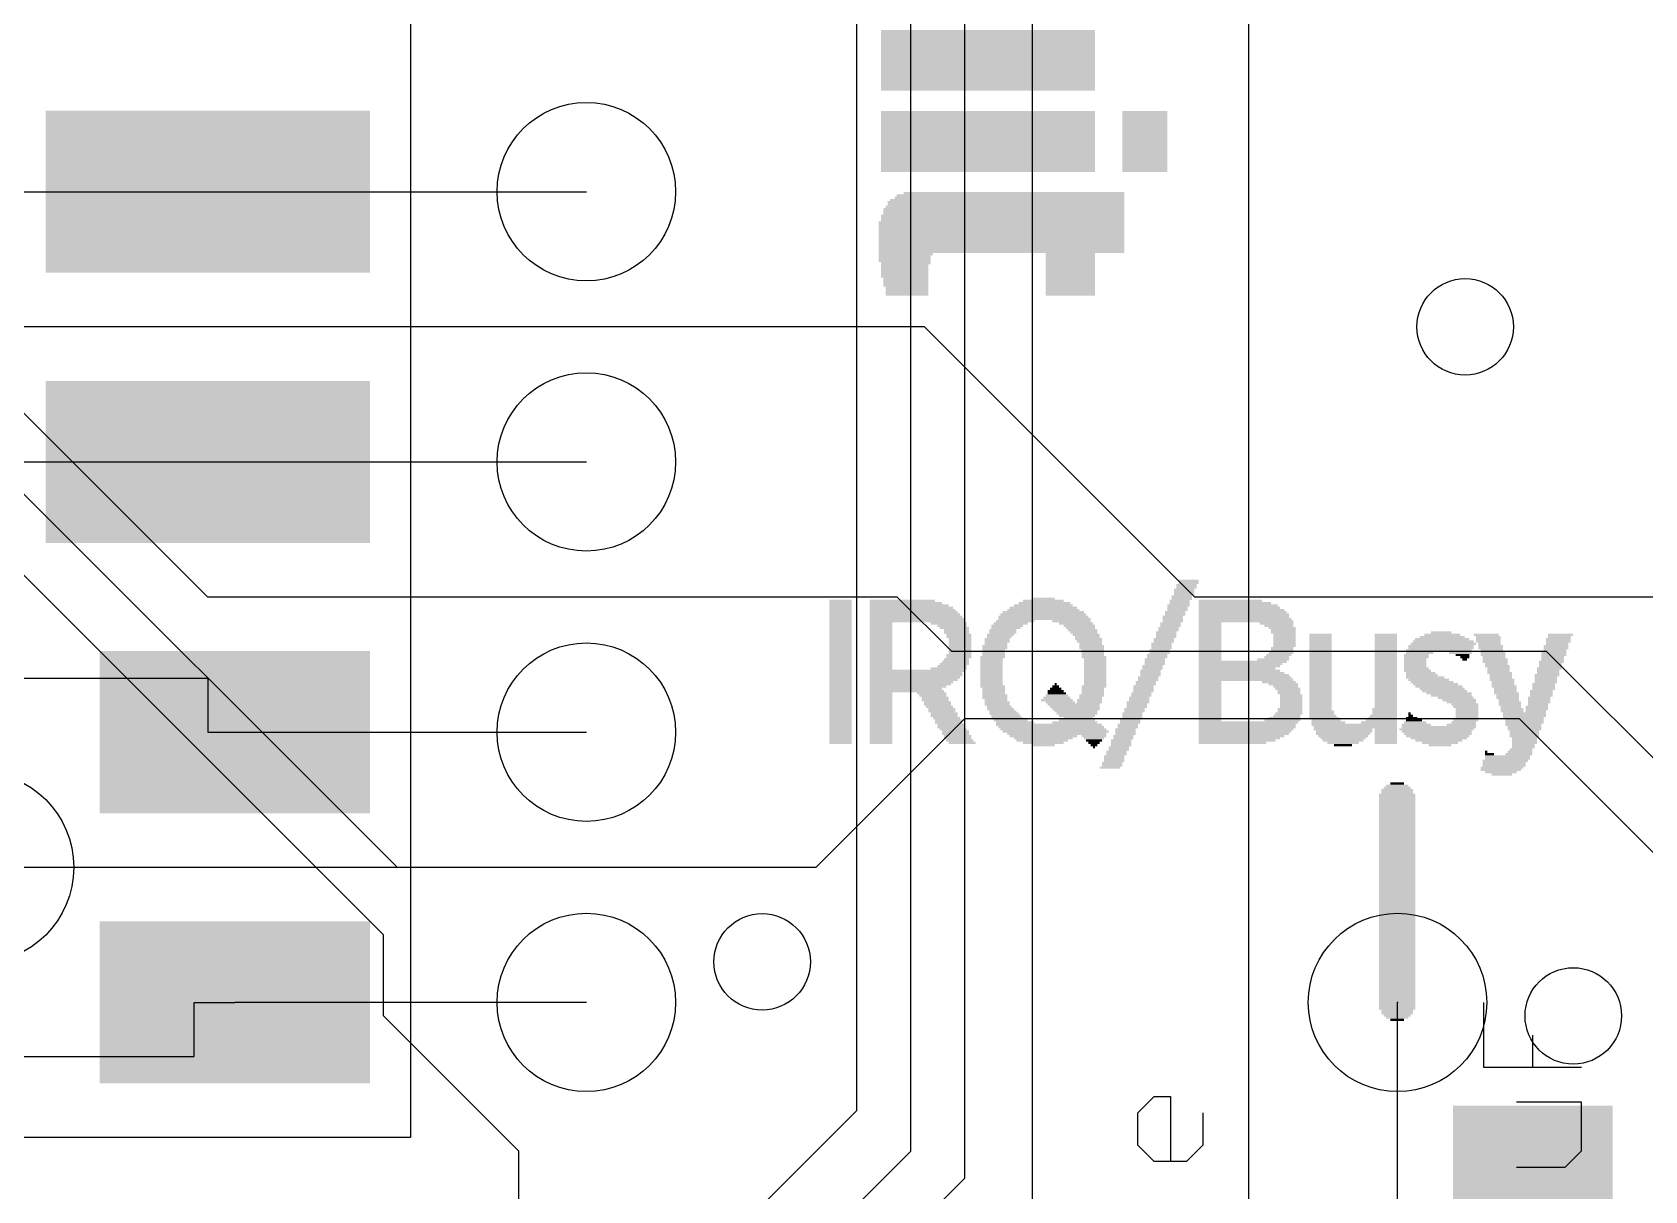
# Model space of a CAD drawing. Extents: x -40.8 to 40.8, y -42.1 to 43.9.
# Drawn here: x -10.92 to 4.23, y -10.66 to 0.23 of the extents above; entities that cross this region are included whole.
import ezdxf

# ---------------------------------------------------------------- set-up
doc = ezdxf.new("R2010")
doc.units = 0
for name, color, linetype in [('1', 22, 'CONTINUOUS'), ('16', 5, 'CONTINUOUS'), ('17', 82, 'CONTINUOUS'), ('18', 82, 'CONTINUOUS'), ('20', 4, 'CONTINUOUS'), ('200', 2, 'CONTINUOUS'), ('21', 2, 'CONTINUOUS'), ('23', 2, 'CONTINUOUS'), ('27', 253, 'CONTINUOUS')]:
    doc.layers.add(name, color=color, linetype=linetype)

# ---------------------------------------------------------------- blocks, each defined once
blk = doc.blocks.new('RECT')
blk.add_solid([(-0.5, -0.5), (0.5, -0.5), (-0.5, 0.5), (0.5, 0.5)])
blk = doc.blocks.new('ROUNDP')
blk.add_circle((0, 0), 0.5)
blk = doc.blocks.new('ROUNDV')
blk.add_circle((0, 0), 0.5)

msp = doc.modelspace()

# ---------------------------------------------------------------- linework, layer by layer
at = {"layer": '1'}
for p, q in [((-3.175, -9.906), (-3.175, 15.687)), ((-2.667, -10.287), (-2.667, 13.589)), ((0.508, -11.43), (0.508, 13.335)), ((-2.159, -10.541), (-2.159, 12.446)), ((-1.524, -10.795), (-1.524, 12.192)), ((-13.589, -1.27), (-9.271, -1.27)), ((-9.271, -1.27), (-5.715, -1.27)), ((-13.589, -3.81), (-9.271, -3.81)), ((-9.271, -3.81), (-5.715, -3.81)), ((-13.843, -5.842), (-9.271, -5.842)), ((-9.271, -5.842), (-9.271, -6.35)), ((-9.271, -6.35), (-9.017, -6.35)), ((-9.017, -6.35), (-5.715, -6.35)), ((-9.398, -9.398), (-9.398, -8.89)), ((-9.398, -8.89), (-9.017, -8.89)), ((-5.715, -8.89), (-9.017, -8.89)), ((1.905, -13.843), (1.905, -8.89)), ((-13.843, -9.398), (-9.398, -9.398)), ((-9.525, -16.256), (-3.175, -9.906)), ((-8.509, -16.129), (-2.667, -10.287)), ((-4.191, -12.573), (-2.159, -10.541))]:
    msp.add_line(p, q, dxfattribs=at)
at = {"layer": '16'}
for p, q in [((-7.62, -8.255), (-25.028, 9.153)), ((-7.493, -7.62), (-23.232, 8.119)), ((-9.271, -5.08), (-21.4359, 7.0849)), ((-2.54, -2.54), (-11.049, -2.54)), ((0, -5.08), (-2.54, -2.54)), ((-2.794, -5.08), (-9.271, -5.08)), ((-2.794, -5.08), (-2.286, -5.588)), ((6.731, -5.08), (0, -5.08)), ((-2.286, -5.588), (3.3006, -5.588)), ((3.3006, -5.588), (5.231, -7.5184)), ((-3.556, -7.62), (-2.159, -6.223)), ((-2.159, -6.223), (3.048, -6.223)), ((3.048, -6.223), (4.5466, -7.7216)), ((-7.493, -7.62), (-3.556, -7.62)), ((-7.62, -9.017), (-7.62, -8.255)), ((-6.35, -10.287), (-7.62, -9.017)), ((-6.35, -11.811), (-6.35, -10.287))]:
    msp.add_line(p, q, dxfattribs=at)
at = {"layer": '20'}
msp.add_circle((-11.43, -7.62), 0.9, dxfattribs=at)
at = {"layer": '21'}
for p, q in [((-7.366, 20.32), (-7.366, -7.62)), ((-11.43, -7.62), (-7.366, -7.62)), ((-7.366, -7.62), (-7.366, -10.16)), ((-7.366, -10.16), (-11.43, -10.16))]:
    msp.add_line(p, q, dxfattribs=at)
at = {"layer": '23'}
msp.add_point((1.905, -8.89), dxfattribs=at)
at = {"layer": '27'}
for p, q in [((2.717, -9.5019), (2.717, -8.8918)), ((3.1746, -9.5019), (3.1746, -9.1968)), ((3.6322, -9.5019), (2.717, -9.5019)), ((-0.5339, -9.927), (-0.3814, -9.7745)), ((-0.3814, -9.7745), (-0.2289, -9.7745)), ((-0.2289, -9.7745), (-0.2289, -10.3846)), ((3.6322, -9.8273), (3.0221, -9.8273)), ((3.6322, -10.2849), (3.6322, -9.8273)), ((-0.5339, -10.2321), (-0.5339, -9.927)), ((0.0762, -9.927), (0.0762, -10.2321)), ((-0.3814, -10.3846), (-0.5339, -10.2321)), ((0.0762, -10.2321), (-0.0763, -10.3846)), ((3.4797, -10.4374), (3.6322, -10.2849)), ((-0.0763, -10.3846), (-0.3814, -10.3846)), ((3.0221, -10.4374), (3.4797, -10.4374))]:
    msp.add_line(p, q, dxfattribs=at)

# ---------------------------------------------------------------- block references
at = {"layer": '1'}
for p, xscale, yscale, rotation in [((-9.271, -1.27), 3.048, 1.524, 180), ((-9.271, -3.81), 3.048, 1.524, 180), ((-9.017, -6.35), 2.54, 1.524, 180), ((-9.017, -8.89), 2.54, 1.524, 180), ((3.175, -10.48), 1.24, 1.5, 90)]:
    msp.add_blockref('RECT', p, dxfattribs=dict(at, xscale=xscale, yscale=yscale, rotation=rotation))
at = {"layer": '17', "xscale": 1.6764, "yscale": 1.6764}
for p, rotation in [((-5.715, -1.27), 180), ((-5.715, -1.27), 180), ((-5.715, -3.81), 180), ((-5.715, -3.81), 180), ((-5.715, -6.35), 180), ((-5.715, -6.35), 180), ((-5.715, -8.89), 180), ((-5.715, -8.89), 180), ((1.905, -8.89), 90), ((1.905, -8.89), 90)]:
    msp.add_blockref('ROUNDP', p, dxfattribs=dict(at, rotation=rotation))
at = {"layer": '18', "xscale": 0.9064, "yscale": 0.9064}
for p in [(2.54, -2.54), (2.54, -2.54), (-4.064, -8.509), (-4.064, -8.509), (3.556, -9.017), (3.556, -9.017)]:
    msp.add_blockref('ROUNDV', p, dxfattribs=at)
at = {"layer": '200', "yscale": 0.0212}
for p, xscale in [((-1.9413, 0.2393), 2.0111), ((-1.9413, 0.2181), 2.0111), ((-1.9413, 0.1969), 2.0111), ((-1.9413, 0.1758), 2.0111), ((-1.9413, 0.1546), 2.0111), ((-1.9413, 0.1334), 2.0111), ((-1.9413, 0.1123), 2.0111), ((-1.9413, 0.0911), 2.0111), ((-1.9413, 0.0699), 2.0111), ((-1.9413, 0.0487), 2.0111), ((-1.9413, 0.0276), 2.0111), ((-1.9413, 0.0064), 2.0111), ((-1.9413, -0.0148), 2.0111), ((-1.9413, -0.0359), 2.0111), ((-1.9413, -0.0571), 2.0111), ((-1.9413, -0.0783), 2.0111), ((-1.9413, -0.0994), 2.0111), ((-1.9413, -0.1206), 2.0111), ((-1.9413, -0.1418), 2.0111), ((-1.9413, -0.163), 2.0111), ((-1.9413, -0.1841), 2.0111), ((-1.9413, -0.2053), 2.0111), ((-1.9413, -0.2265), 2.0111), ((-1.9413, -0.2476), 2.0111), ((-1.9413, -0.2688), 2.0111), ((-1.9413, -0.29), 2.0111), ((-1.9413, -0.3111), 2.0111), ((-1.9413, -0.5228), 2.0111), ((-1.9413, -0.544), 2.0111), ((-1.9413, -0.5652), 2.0111), ((-1.9413, -0.5864), 2.0111), ((-1.9413, -0.6075), 2.0111), ((-0.4699, -0.5228), 0.4234), ((-0.4699, -0.544), 0.4234), ((-0.4699, -0.5652), 0.4234), ((-0.4699, -0.5864), 0.4234), ((-0.4699, -0.6075), 0.4234), ((-1.9413, -0.6287), 2.0111), ((-1.9413, -0.6499), 2.0111), ((-1.9413, -0.671), 2.0111), ((-1.9413, -0.6922), 2.0111), ((-1.9413, -0.7134), 2.0111), ((-1.9413, -0.7345), 2.0111), ((-1.9413, -0.7557), 2.0111), ((-0.4699, -0.6287), 0.4234), ((-0.4699, -0.6499), 0.4234), ((-0.4699, -0.671), 0.4234), ((-0.4699, -0.6922), 0.4234), ((-0.4699, -0.7134), 0.4234), ((-0.4699, -0.7345), 0.4234), ((-0.4699, -0.7557), 0.4234), ((-1.9413, -0.7769), 2.0111), ((-1.9413, -0.7981), 2.0111), ((-1.9413, -0.8192), 2.0111), ((-1.9413, -0.8404), 2.0111), ((-1.9413, -0.8616), 2.0111), ((-1.9413, -0.8827), 2.0111), ((-1.9413, -0.9039), 2.0111), ((-0.4699, -0.7769), 0.4234), ((-0.4699, -0.7981), 0.4234), ((-0.4699, -0.8192), 0.4234), ((-0.4699, -0.8404), 0.4234), ((-0.4699, -0.8616), 0.4234), ((-0.4699, -0.8827), 0.4234), ((-0.4699, -0.9039), 0.4234), ((-1.9413, -0.9251), 2.0111), ((-1.9413, -0.9462), 2.0111), ((-1.9413, -0.9674), 2.0111), ((-1.9413, -0.9886), 2.0111), ((-1.9413, -1.0098), 2.0111), ((-1.9413, -1.0309), 2.0111), ((-1.9413, -1.0521), 2.0111), ((-0.4699, -0.9251), 0.4234), ((-0.4699, -0.9462), 0.4234), ((-0.4699, -0.9674), 0.4234), ((-0.4699, -0.9886), 0.4234), ((-0.4699, -1.0098), 0.4234), ((-0.4699, -1.0309), 0.4234), ((-0.4699, -1.0521), 0.4234), ((-1.9413, -1.0733), 2.0111), ((-0.4699, -1.0733), 0.4234), ((-1.7719, -1.3697), 2.2228), ((-1.7613, -1.3485), 2.2016), ((-1.7402, -1.3273), 2.1593), ((-1.7296, -1.3061), 2.1381), ((-1.6978, -1.285), 2.0746), ((-1.8036, -1.4967), 2.2863), ((-1.8036, -1.5178), 2.2863), ((-1.7931, -1.4332), 2.2651), ((-1.7931, -1.4543), 2.2651), ((-1.7931, -1.4755), 2.2651), ((-1.7825, -1.412), 2.244), ((-1.7719, -1.3908), 2.2228), ((-1.8143, -1.5602), 2.3075), ((-1.8143, -1.5814), 2.3075), ((-1.8143, -1.6025), 2.3075), ((-1.8143, -1.6237), 2.3075), ((-1.8143, -1.6449), 2.3075), ((-1.8143, -1.666), 2.3075), ((-1.8036, -1.539), 2.2863), ((-1.8143, -1.6872), 2.3075), ((-1.8143, -1.7084), 2.3075), ((-1.8143, -1.7295), 2.3075), ((-1.8143, -1.7507), 2.3075), ((-1.8143, -1.7719), 2.3075), ((-1.8143, -1.793), 2.3075), ((-1.8143, -1.8142), 2.3075), ((-2.7246, -1.8777), 0.4869), ((-2.7246, -1.8989), 0.4869), ((-2.7246, -1.9201), 0.4869), ((-1.8143, -1.8354), 2.3075), ((-2.714, -1.8566), 0.5081), ((-2.714, -1.9412), 0.4657), ((-2.7245, -1.9624), 0.4446), ((-1.1685, -1.8566), 0.4657), ((-1.1685, -1.8777), 0.4657), ((-1.1685, -1.8989), 0.4657), ((-1.1685, -1.9201), 0.4657), ((-1.1685, -1.9412), 0.4657), ((-1.1685, -1.9624), 0.4657), ((-2.7245, -1.9836), 0.4446), ((-2.7245, -2.0047), 0.4446), ((-2.7245, -2.0259), 0.4446), ((-2.7245, -2.0471), 0.4446), ((-2.7245, -2.0683), 0.4446), ((-2.7139, -2.0894), 0.4234), ((-2.7139, -2.1106), 0.4234), ((-1.1685, -1.9836), 0.4657), ((-1.1685, -2.0047), 0.4657), ((-1.1685, -2.0259), 0.4657), ((-1.1685, -2.0471), 0.4657), ((-1.1685, -2.0683), 0.4657), ((-1.1685, -2.0894), 0.4657), ((-1.1685, -2.1106), 0.4657), ((-2.7139, -2.1318), 0.4234), ((-2.7139, -2.1529), 0.4234), ((-2.7033, -2.1741), 0.4023), ((-2.7033, -2.1953), 0.4023), ((-2.7033, -2.2165), 0.4023), ((-2.7033, -2.2376), 0.4023), ((-1.1685, -2.1318), 0.4657), ((-1.1685, -2.1529), 0.4657), ((-1.1685, -2.1741), 0.4657), ((-1.1685, -2.1953), 0.4657), ((-1.1685, -2.2165), 0.4657), ((-1.1685, -2.2376), 0.4657), ((-0.0783, -4.9686), 0.1905), ((-0.0783, -4.9897), 0.1905), ((-0.0571, -4.9262), 0.1906), ((-0.0571, -4.9474), 0.1906), ((-3.3279, -5.1167), 0.2117), ((-3.3279, -5.1379), 0.2117), ((-3.3279, -5.1591), 0.2117), ((-2.714, -5.1379), 0.6775), ((-2.7457, -5.1167), 0.614), ((-2.6822, -5.1591), 0.741), ((-1.4226, -5.1591), 0.5504), ((-1.412, -5.1379), 0.4869), ((-1.4225, -5.1167), 0.3811), ((-1.4225, -5.0956), 0.2117), ((-0.1524, -5.1591), 0.2117), ((-0.1418, -5.1167), 0.1906), ((-0.1418, -5.1379), 0.1906), ((-0.1207, -5.0744), 0.1905), ((-0.1207, -5.0956), 0.1905), ((-0.0995, -5.0109), 0.1905), ((-0.0995, -5.0321), 0.1905), ((-0.0995, -5.0532), 0.1905), ((0.3769, -5.1379), 0.6774), ((0.3346, -5.1167), 0.5927), ((0.4087, -5.1591), 0.7409), ((-3.3279, -5.1802), 0.2117), ((-3.3279, -5.2014), 0.2117), ((-3.3279, -5.2226), 0.2117), ((-3.3279, -5.2438), 0.2117), ((-3.3279, -5.2649), 0.2117), ((-3.3279, -5.2861), 0.2117), ((-3.3279, -5.3073), 0.2117), ((-2.6505, -5.2014), 0.8045), ((-2.6399, -5.2226), 0.8257), ((-2.6293, -5.2438), 0.8468), ((-2.6187, -5.2649), 0.868), ((-2.6081, -5.2861), 0.8892), ((-2.6081, -5.3073), 0.8892), ((-2.661, -5.1802), 0.7833), ((-1.6872, -5.3073), 0.3598), ((-1.4226, -5.2649), 0.8468), ((-1.412, -5.2861), 0.868), ((-1.4225, -5.2438), 0.8045), ((-1.4225, -5.2226), 0.7621), ((-1.4226, -5.2014), 0.6774), ((-1.4225, -5.1802), 0.6351), ((-1.158, -5.3073), 0.3599), ((-0.2053, -5.2649), 0.1906), ((-0.2053, -5.2861), 0.1906), ((-0.2053, -5.3073), 0.1906), ((-0.1842, -5.2226), 0.1905), ((-0.1842, -5.2438), 0.1905), ((-0.163, -5.1802), 0.1905), ((-0.163, -5.2014), 0.1905), ((0.4404, -5.2014), 0.8044), ((0.451, -5.2226), 0.8256), ((0.4616, -5.2438), 0.8468), ((0.4616, -5.2649), 0.8468), ((0.4193, -5.1802), 0.7621), ((0.4722, -5.2861), 0.8679), ((0.4828, -5.3073), 0.8891), ((-3.3279, -5.3284), 0.2117), ((-3.3279, -5.3496), 0.2117), ((-3.3279, -5.3708), 0.2117), ((-3.3279, -5.3919), 0.2117), ((-3.3279, -5.4131), 0.2117), ((-3.3279, -5.4343), 0.2117), ((-3.3279, -5.4555), 0.2117), ((-2.9468, -5.3284), 0.2117), ((-2.9468, -5.3496), 0.2117), ((-2.9468, -5.3708), 0.2117), ((-2.9468, -5.3919), 0.2117), ((-2.9468, -5.4131), 0.2117), ((-2.9468, -5.4343), 0.2117), ((-2.9468, -5.4555), 0.2117), ((-2.3117, -5.3284), 0.3387), ((-2.28, -5.3496), 0.2752), ((-2.2588, -5.3708), 0.2752), ((-2.2376, -5.3919), 0.2329), ((-2.2376, -5.4131), 0.2329), ((-2.2165, -5.4343), 0.2329), ((-2.2165, -5.4555), 0.2329), ((-1.8248, -5.4343), 0.254), ((-1.8354, -5.4555), 0.2328), ((-1.8036, -5.3919), 0.2541), ((-1.8036, -5.4131), 0.2541), ((-1.7613, -5.3496), 0.2964), ((-1.7719, -5.3708), 0.2752), ((-1.7296, -5.3284), 0.3175), ((-1.1156, -5.3284), 0.3176), ((-1.0838, -5.3496), 0.2963), ((-1.0733, -5.3708), 0.2752), ((-1.0521, -5.3919), 0.2752), ((-1.0415, -5.4131), 0.254), ((-1.0204, -5.4343), 0.2541), ((-1.0098, -5.4555), 0.2329), ((-0.2688, -5.4131), 0.1906), ((-0.2688, -5.4343), 0.1906), ((-0.2688, -5.4555), 0.1906), ((-0.2477, -5.3708), 0.1905), ((-0.2477, -5.3919), 0.1905), ((-0.2265, -5.3284), 0.1905), ((-0.2265, -5.3496), 0.1905), ((0.1441, -5.3284), 0.2117), ((0.1441, -5.3496), 0.2117), ((0.1441, -5.3708), 0.2117), ((0.1441, -5.3919), 0.2117), ((0.1441, -5.4131), 0.2117), ((0.1441, -5.4343), 0.2117), ((0.1441, -5.4555), 0.2117), ((0.7685, -5.3284), 0.3176), ((0.7897, -5.3496), 0.2752), ((0.8215, -5.3708), 0.2541), ((0.8321, -5.3919), 0.2329), ((0.8321, -5.4131), 0.2329), ((0.8427, -5.4343), 0.2117), ((0.8427, -5.4555), 0.2117), ((1.1814, -5.4343), 0.2117), ((1.1814, -5.4555), 0.2117), ((1.7953, -5.4343), 0.2117), ((1.7953, -5.4555), 0.2117), ((2.3245, -5.4555), 0.4234), ((2.3245, -5.4343), 0.3387), ((2.314, -5.4131), 0.1905), ((2.7374, -5.4343), 0.2329), ((2.7585, -5.4555), 0.2328), ((3.4254, -5.4555), 0.2117), ((3.436, -5.4343), 0.2329), ((-3.3279, -5.4766), 0.2117), ((-3.3279, -5.4978), 0.2117), ((-3.3279, -5.519), 0.2117), ((-3.3279, -5.5401), 0.2117), ((-3.3279, -5.5613), 0.2117), ((-3.3279, -5.5825), 0.2117), ((-3.3279, -5.6037), 0.2117), ((-2.9468, -5.4766), 0.2117), ((-2.9468, -5.4978), 0.2117), ((-2.9468, -5.519), 0.2117), ((-2.9468, -5.5401), 0.2117), ((-2.9468, -5.5613), 0.2117), ((-2.9468, -5.5825), 0.2117), ((-2.9468, -5.6037), 0.2117), ((-2.2059, -5.4766), 0.2117), ((-2.2059, -5.4978), 0.2117), ((-2.2059, -5.519), 0.2117), ((-2.2059, -5.5401), 0.2117), ((-2.2059, -5.5613), 0.2117), ((-2.2059, -5.5825), 0.2117), ((-2.2059, -5.6037), 0.2117), ((-1.8884, -5.5825), 0.2117), ((-1.8884, -5.6037), 0.2117), ((-1.8778, -5.5401), 0.2329), ((-1.8778, -5.5613), 0.2329), ((-1.8566, -5.4766), 0.2329), ((-1.8566, -5.4978), 0.2329), ((-1.8672, -5.519), 0.2117), ((-0.9992, -5.4766), 0.254), ((-0.9886, -5.4978), 0.2328), ((-0.9781, -5.519), 0.2117), ((-0.9675, -5.5401), 0.2329), ((-0.9675, -5.5613), 0.2329), ((-0.9569, -5.5825), 0.2117), ((-0.9569, -5.6037), 0.2117), ((-0.3324, -5.5825), 0.1905), ((-0.3324, -5.6037), 0.1905), ((-0.3112, -5.519), 0.1905), ((-0.3112, -5.5401), 0.1905), ((-0.3112, -5.5613), 0.1905), ((-0.29, -5.4766), 0.1905), ((-0.29, -5.4978), 0.1905), ((0.1441, -5.4766), 0.2117), ((0.1441, -5.4978), 0.2117), ((0.1441, -5.519), 0.2117), ((0.1441, -5.5401), 0.2117), ((0.1441, -5.5613), 0.2117), ((0.1441, -5.5825), 0.2117), ((0.1441, -5.6037), 0.2117), ((0.8109, -5.6037), 0.2329), ((0.8215, -5.5613), 0.2117), ((0.8215, -5.5825), 0.2117), ((0.8427, -5.4766), 0.2117), ((0.8427, -5.4978), 0.2117), ((0.8427, -5.519), 0.2117), ((0.8427, -5.5401), 0.2117), ((1.1814, -5.4766), 0.2117), ((1.1814, -5.4978), 0.2117), ((1.1814, -5.519), 0.2117), ((1.1814, -5.5401), 0.2117), ((1.1814, -5.5613), 0.2117), ((1.1814, -5.5825), 0.2117), ((1.1814, -5.6037), 0.2117), ((1.7953, -5.4766), 0.2117), ((1.7953, -5.4978), 0.2117), ((1.7953, -5.519), 0.2117), ((1.7953, -5.5401), 0.2117), ((1.7953, -5.5613), 0.2117), ((1.7953, -5.5825), 0.2117), ((1.7953, -5.6037), 0.2117), ((2.1128, -5.6037), 0.254), ((2.2928, -5.5825), 0.6139), ((2.314, -5.5401), 0.6139), ((2.314, -5.5613), 0.6139), ((2.3351, -5.519), 0.614), ((2.3351, -5.4978), 0.5716), ((2.3245, -5.4766), 0.5081), ((2.4939, -5.6037), 0.2117), ((2.7585, -5.4766), 0.2328), ((2.7585, -5.4978), 0.2328), ((2.7691, -5.519), 0.2117), ((2.7797, -5.5401), 0.2329), ((2.7797, -5.5613), 0.2329), ((2.7903, -5.5825), 0.2117), ((2.8009, -5.6037), 0.2329), ((3.3725, -5.6037), 0.2329), ((3.3936, -5.5401), 0.2328), ((3.3936, -5.5613), 0.2328), ((3.3831, -5.5825), 0.2117), ((3.4148, -5.4766), 0.2329), ((3.4148, -5.4978), 0.2329), ((3.4042, -5.519), 0.2117), ((-3.3279, -5.6248), 0.2117), ((-3.3279, -5.646), 0.2117), ((-3.3279, -5.6672), 0.2117), ((-3.3279, -5.6883), 0.2117), ((-3.3279, -5.7095), 0.2117), ((-3.3279, -5.7307), 0.2117), ((-3.3279, -5.7518), 0.2117), ((-2.9468, -5.6248), 0.2117), ((-2.9468, -5.646), 0.2117), ((-2.9468, -5.6672), 0.2117), ((-2.9468, -5.6883), 0.2117), ((-2.9468, -5.7095), 0.2117), ((-2.9468, -5.7307), 0.2117), ((-2.9468, -5.7518), 0.2117), ((-2.3117, -5.7518), 0.3387), ((-2.28, -5.7307), 0.2752), ((-2.2588, -5.7095), 0.2752), ((-2.2482, -5.6883), 0.254), ((-2.2376, -5.6672), 0.2329), ((-2.2165, -5.6248), 0.2329), ((-2.2165, -5.646), 0.2329), ((-1.8989, -5.646), 0.2328), ((-1.9095, -5.6672), 0.2117), ((-1.9095, -5.6883), 0.2117), ((-1.9095, -5.7095), 0.2117), ((-1.9095, -5.7307), 0.2117), ((-1.9095, -5.7518), 0.2117), ((-1.8884, -5.6248), 0.2117), ((-0.9463, -5.646), 0.2329), ((-0.9569, -5.6248), 0.2117), ((-0.9357, -5.6672), 0.2117), ((-0.9357, -5.6883), 0.2117), ((-0.9357, -5.7095), 0.2117), ((-0.9357, -5.7307), 0.2117), ((-0.9357, -5.7518), 0.2117), ((-0.3959, -5.7307), 0.1905), ((-0.3959, -5.7518), 0.1905), ((-0.3747, -5.6672), 0.1905), ((-0.3747, -5.6883), 0.1905), ((-0.3747, -5.7095), 0.1905), ((-0.3535, -5.6248), 0.1906), ((-0.3535, -5.646), 0.1906), ((0.451, -5.6883), 0.8256), ((0.4298, -5.7095), 0.7832), ((0.1441, -5.6248), 0.2117), ((0.1441, -5.646), 0.2117), ((0.1441, -5.6672), 0.2117), ((0.4193, -5.7307), 0.7621), ((0.3981, -5.7518), 0.7197), ((0.7368, -5.6672), 0.2964), ((0.7686, -5.646), 0.2329), ((0.7897, -5.6248), 0.2328), ((1.1814, -5.6248), 0.2117), ((1.1814, -5.646), 0.2117), ((1.1814, -5.6672), 0.2117), ((1.1814, -5.6883), 0.2117), ((1.1814, -5.7095), 0.2117), ((1.1814, -5.7307), 0.2117), ((1.1814, -5.7518), 0.2117), ((1.7953, -5.6248), 0.2117), ((1.7953, -5.646), 0.2117), ((1.7953, -5.6672), 0.2117), ((1.7953, -5.6883), 0.2117), ((1.7953, -5.7095), 0.2117), ((1.7953, -5.7307), 0.2117), ((1.7953, -5.7518), 0.2117), ((2.0811, -5.6248), 0.2329), ((2.0811, -5.646), 0.2329), ((2.0705, -5.6672), 0.2117), ((2.0705, -5.6883), 0.2117), ((2.0705, -5.7095), 0.2117), ((2.0705, -5.7307), 0.2117), ((2.0811, -5.7518), 0.2329), ((2.5151, -5.6248), 0.1271), ((2.5363, -5.646), 0.0847), ((2.5362, -5.6672), 0.0424), ((2.8009, -5.6248), 0.2329), ((2.822, -5.6672), 0.2328), ((2.822, -5.6883), 0.2328), ((2.8115, -5.646), 0.2117), ((2.8326, -5.7095), 0.2117), ((2.8432, -5.7307), 0.2329), ((2.8538, -5.7518), 0.2117), ((3.3301, -5.7518), 0.2328), ((3.3407, -5.7095), 0.2117), ((3.3407, -5.7307), 0.2117), ((3.3513, -5.6883), 0.2329), ((3.3725, -5.6248), 0.2329), ((3.3619, -5.646), 0.2117), ((3.3619, -5.6672), 0.2117), ((-3.3279, -5.773), 0.2117), ((-3.3279, -5.7942), 0.2117), ((-3.3279, -5.8154), 0.2117), ((-3.3279, -5.8365), 0.2117), ((-3.3279, -5.8577), 0.2117), ((-3.3279, -5.8789), 0.2117), ((-3.3279, -5.9), 0.2117), ((-2.6399, -5.8577), 0.8257), ((-2.6081, -5.773), 0.8892), ((-2.6187, -5.7942), 0.868), ((-2.6187, -5.8154), 0.868), ((-2.6293, -5.8365), 0.8468), ((-2.6716, -5.9), 0.7622), ((-2.661, -5.8789), 0.7833), ((-1.9095, -5.773), 0.2117), ((-1.9095, -5.7942), 0.2117), ((-1.9095, -5.8154), 0.2117), ((-1.9095, -5.8365), 0.2117), ((-1.9095, -5.8577), 0.2117), ((-1.9095, -5.8789), 0.2117), ((-1.9095, -5.9), 0.2117), ((-1.3062, -5.9), 0.0211), ((-0.9357, -5.773), 0.2117), ((-0.9357, -5.7942), 0.2117), ((-0.9357, -5.8154), 0.2117), ((-0.9357, -5.8365), 0.2117), ((-0.9357, -5.8577), 0.2117), ((-0.9357, -5.8789), 0.2117), ((-0.9357, -5.9), 0.2117), ((-0.4594, -5.8789), 0.1905), ((-0.4594, -5.9), 0.1905), ((-0.4382, -5.8365), 0.1905), ((-0.4382, -5.8577), 0.1905), ((-0.417, -5.773), 0.1906), ((-0.417, -5.7942), 0.1906), ((-0.417, -5.8154), 0.1906), ((0.4404, -5.7942), 0.8044), ((0.4616, -5.8154), 0.8468), ((0.4193, -5.773), 0.7621), ((0.4722, -5.8365), 0.8679), ((0.4828, -5.8577), 0.8891), ((0.1441, -5.8789), 0.2117), ((0.1441, -5.9), 0.2117), ((0.7897, -5.8789), 0.3176), ((0.832, -5.9), 0.2752), ((1.1814, -5.773), 0.2117), ((1.1814, -5.7942), 0.2117), ((1.1814, -5.8154), 0.2117), ((1.1814, -5.8365), 0.2117), ((1.1814, -5.8577), 0.2117), ((1.1814, -5.8789), 0.2117), ((1.1814, -5.9), 0.2117), ((1.7953, -5.773), 0.2117), ((1.7953, -5.7942), 0.2117), ((1.7953, -5.8154), 0.2117), ((1.7953, -5.8365), 0.2117), ((1.7953, -5.8577), 0.2117), ((1.7953, -5.8789), 0.2117), ((1.7953, -5.9), 0.2117), ((2.0917, -5.773), 0.2541), ((2.1234, -5.7942), 0.2752), ((2.134, -5.8154), 0.2964), ((2.1658, -5.8365), 0.3599), ((2.1975, -5.8577), 0.381), ((2.2292, -5.8789), 0.4023), ((2.261, -5.9), 0.4234), ((2.8643, -5.7942), 0.2329), ((2.8538, -5.773), 0.2117), ((2.875, -5.8154), 0.2117), ((2.875, -5.8365), 0.2117), ((2.8856, -5.8577), 0.2329), ((2.8962, -5.8789), 0.2117), ((2.8962, -5.9), 0.2117), ((3.2772, -5.9), 0.2117), ((3.2984, -5.8365), 0.2117), ((3.2984, -5.8577), 0.2117), ((3.2984, -5.8789), 0.2117), ((3.309, -5.8154), 0.2329), ((3.3196, -5.773), 0.2117), ((3.3196, -5.7942), 0.2117), ((-3.3279, -5.9212), 0.2117), ((-3.3279, -5.9424), 0.2117), ((-3.3279, -5.9635), 0.2117), ((-3.3279, -5.9847), 0.2117), ((-3.3279, -6.0059), 0.2117), ((-3.3279, -6.0271), 0.2117), ((-3.3279, -6.0482), 0.2117), ((-3.3279, -6.0694), 0.2117), ((-2.714, -5.9424), 0.6775), ((-2.6928, -5.9212), 0.7198), ((-2.7034, -5.9635), 0.6986), ((-2.9468, -5.9847), 0.2117), ((-2.9468, -6.0059), 0.2117), ((-2.9468, -6.0271), 0.2117), ((-2.9468, -6.0482), 0.2117), ((-2.9468, -6.0694), 0.2117), ((-2.4705, -5.9847), 0.2752), ((-2.4599, -6.0059), 0.254), ((-2.4388, -6.0271), 0.2541), ((-2.4388, -6.0482), 0.2541), ((-2.4176, -6.0694), 0.2541), ((-1.8989, -5.9212), 0.2328), ((-1.8884, -5.9424), 0.2117), ((-1.8884, -5.9635), 0.2117), ((-1.8884, -5.9847), 0.2117), ((-1.8778, -6.0059), 0.2329), ((-1.8778, -6.0271), 0.2329), ((-1.8672, -6.0482), 0.2117), ((-1.8566, -6.0694), 0.2329), ((-1.2955, -6.0482), 0.2963), ((-1.2955, -6.0271), 0.2541), ((-1.2955, -6.0059), 0.2117), ((-1.2638, -6.0694), 0.2752), ((-1.3061, -5.9635), 0.1482), ((-1.2955, -5.9847), 0.1693), ((-1.3062, -5.9424), 0.1059), ((-1.3062, -5.9212), 0.0635), ((-0.9886, -6.0482), 0.2328), ((-0.9886, -6.0694), 0.2328), ((-0.9675, -6.0059), 0.2329), ((-0.9781, -6.0271), 0.2117), ((-0.9463, -5.9212), 0.2329), ((-0.9569, -5.9424), 0.2117), ((-0.9569, -5.9635), 0.2117), ((-0.9569, -5.9847), 0.2117), ((-0.5334, -6.0694), 0.2117), ((-0.5229, -6.0271), 0.1905), ((-0.5229, -6.0482), 0.1905), ((-0.5017, -5.9847), 0.1905), ((-0.5017, -6.0059), 0.1905), ((-0.4805, -5.9212), 0.1906), ((-0.4805, -5.9424), 0.1906), ((-0.4805, -5.9635), 0.1906), ((0.1441, -5.9212), 0.2117), ((0.1441, -5.9424), 0.2117), ((0.1441, -5.9635), 0.2117), ((0.1441, -5.9847), 0.2117), ((0.1441, -6.0059), 0.2117), ((0.1441, -6.0271), 0.2117), ((0.1441, -6.0482), 0.2117), ((0.1441, -6.0694), 0.2117), ((0.8532, -5.9212), 0.2328), ((0.8744, -5.9424), 0.2329), ((0.885, -5.9635), 0.2117), ((0.885, -5.9847), 0.2117), ((0.9062, -6.0059), 0.2117), ((0.9062, -6.0271), 0.2117), ((0.9062, -6.0482), 0.2117), ((0.9062, -6.0694), 0.2117), ((1.1814, -5.9212), 0.2117), ((1.1814, -5.9424), 0.2117), ((1.1814, -5.9635), 0.2117), ((1.1814, -5.9847), 0.2117), ((1.1814, -6.0059), 0.2117), ((1.1814, -6.0271), 0.2117), ((1.1814, -6.0482), 0.2117), ((1.1814, -6.0694), 0.2117), ((1.7953, -5.9212), 0.2117), ((1.7953, -5.9424), 0.2117), ((1.7953, -5.9635), 0.2117), ((1.7953, -5.9847), 0.2117), ((1.7953, -6.0059), 0.2117), ((1.7953, -6.0271), 0.2117), ((1.7953, -6.0482), 0.2117), ((1.7953, -6.0694), 0.2117), ((2.2928, -5.9212), 0.4445), ((2.3245, -5.9424), 0.4234), ((2.3457, -5.9635), 0.4234), ((2.388, -5.9847), 0.4234), ((2.4092, -6.0059), 0.381), ((2.4516, -6.0271), 0.3387), ((2.4833, -6.0482), 0.3176), ((2.5045, -6.0694), 0.2752), ((2.9067, -5.9212), 0.2328), ((2.9173, -5.9424), 0.2117), ((2.9173, -5.9635), 0.2117), ((2.9279, -5.9847), 0.2329), ((2.9385, -6.0059), 0.2117), ((2.9385, -6.0271), 0.2117), ((2.9491, -6.0482), 0.1905), ((2.9597, -6.0694), 0.2117), ((3.2349, -6.0271), 0.2117), ((3.2349, -6.0482), 0.2117), ((3.2349, -6.0694), 0.2117), ((3.256, -5.9635), 0.2117), ((3.256, -5.9847), 0.2117), ((3.256, -6.0059), 0.2117), ((3.2772, -5.9212), 0.2117), ((3.2772, -5.9424), 0.2117), ((-3.3279, -6.0906), 0.2117), ((-3.3279, -6.1117), 0.2117), ((-3.3279, -6.1329), 0.2117), ((-3.3279, -6.1541), 0.2117), ((-3.3279, -6.1752), 0.2117), ((-3.3279, -6.1964), 0.2117), ((-3.3279, -6.2176), 0.2117), ((-2.9468, -6.0906), 0.2117), ((-2.9468, -6.1117), 0.2117), ((-2.9468, -6.1329), 0.2117), ((-2.9468, -6.1541), 0.2117), ((-2.9468, -6.1752), 0.2117), ((-2.9468, -6.1964), 0.2117), ((-2.9468, -6.2176), 0.2117), ((-2.4176, -6.0906), 0.2541), ((-2.3964, -6.1117), 0.254), ((-2.3752, -6.1329), 0.254), ((-2.3752, -6.1541), 0.254), ((-2.354, -6.1752), 0.2541), ((-2.354, -6.1964), 0.2541), ((-2.3329, -6.2176), 0.254), ((-1.8566, -6.0906), 0.2329), ((-1.8354, -6.1117), 0.2328), ((-1.8248, -6.1329), 0.254), ((-1.7931, -6.1752), 0.2753), ((-1.8036, -6.1541), 0.2541), ((-1.7719, -6.1964), 0.2752), ((-1.7613, -6.2176), 0.2964), ((-1.1368, -6.0906), 0.4869), ((-1.1262, -6.1117), 0.4658), ((-1.1156, -6.1329), 0.4446), ((-1.1156, -6.1541), 0.4022), ((-1.1051, -6.1752), 0.3811), ((-1.1051, -6.1964), 0.3387), ((-1.0944, -6.2176), 0.2752), ((-0.5864, -6.1752), 0.1905), ((-0.5864, -6.1964), 0.1905), ((-0.5864, -6.2176), 0.1905), ((-0.5652, -6.1329), 0.1906), ((-0.5652, -6.1541), 0.1906), ((-0.5441, -6.0906), 0.1905), ((-0.5441, -6.1117), 0.1905), ((0.1441, -6.0906), 0.2117), ((0.1441, -6.1117), 0.2117), ((0.1441, -6.1329), 0.2117), ((0.1441, -6.1541), 0.2117), ((0.1441, -6.1752), 0.2117), ((0.1441, -6.1964), 0.2117), ((0.1441, -6.2176), 0.2117), ((0.8426, -6.2176), 0.2964), ((0.8638, -6.1964), 0.254), ((0.885, -6.1752), 0.2541), ((0.8956, -6.1329), 0.2329), ((0.8956, -6.1541), 0.2329), ((0.9062, -6.0906), 0.2117), ((0.9062, -6.1117), 0.2117), ((1.2025, -6.1964), 0.254), ((1.2131, -6.2176), 0.2752), ((1.1814, -6.0906), 0.2117), ((1.1814, -6.1117), 0.2117), ((1.1814, -6.1329), 0.2117), ((1.192, -6.1541), 0.2329), ((1.192, -6.1752), 0.2329), ((1.7635, -6.2176), 0.2752), ((1.7741, -6.1964), 0.254), ((1.7847, -6.1329), 0.2329), ((1.7847, -6.1541), 0.2329), ((1.7847, -6.1752), 0.2329), ((1.7953, -6.0906), 0.2117), ((1.7953, -6.1117), 0.2117), ((2.0387, -6.2176), 0.1058), ((2.0175, -6.1752), 0.0211), ((2.0282, -6.1964), 0.0423), ((2.5362, -6.0906), 0.254), ((2.5468, -6.1117), 0.2328), ((2.5574, -6.1329), 0.2117), ((2.5574, -6.1541), 0.2117), ((2.5574, -6.1752), 0.2117), ((2.5574, -6.1964), 0.2117), ((2.5574, -6.2176), 0.2117), ((2.9597, -6.0906), 0.2117), ((2.9702, -6.1117), 0.1906), ((2.9808, -6.1329), 0.2117), ((2.9808, -6.1541), 0.2117), ((3.0972, -6.1752), 0.4022), ((3.0972, -6.1964), 0.4022), ((3.0867, -6.2176), 0.3811), ((3.2137, -6.1117), 0.2117), ((3.2137, -6.1329), 0.2117), ((3.2031, -6.1541), 0.1905), ((3.2243, -6.0906), 0.1905), ((-3.3279, -6.2387), 0.2117), ((-3.3279, -6.2599), 0.2117), ((-3.3279, -6.2811), 0.2117), ((-3.3279, -6.3023), 0.2117), ((-3.3279, -6.3234), 0.2117), ((-3.3279, -6.3446), 0.2117), ((-3.3279, -6.3658), 0.2117), ((-2.9468, -6.2387), 0.2117), ((-2.9468, -6.2599), 0.2117), ((-2.9468, -6.2811), 0.2117), ((-2.9468, -6.3023), 0.2117), ((-2.9468, -6.3234), 0.2117), ((-2.9468, -6.3446), 0.2117), ((-2.9468, -6.3658), 0.2117), ((-2.3117, -6.2387), 0.254), ((-2.3117, -6.2599), 0.254), ((-2.2906, -6.2811), 0.2541), ((-2.2906, -6.3023), 0.2541), ((-2.2694, -6.3234), 0.254), ((-2.2482, -6.3446), 0.254), ((-2.2482, -6.3658), 0.254), ((-1.7296, -6.2387), 0.3175), ((-1.6872, -6.2599), 0.3598), ((-1.3697, -6.2811), 0.9949), ((-1.3485, -6.3023), 0.995), ((-1.3273, -6.3234), 0.995), ((-1.3061, -6.3446), 0.995), ((-1.2955, -6.3658), 0.9315), ((-1.1262, -6.2599), 0.4234), ((-1.1051, -6.2387), 0.3387), ((-0.6499, -6.3234), 0.1905), ((-0.6499, -6.3446), 0.1905), ((-0.6499, -6.3658), 0.1905), ((-0.6287, -6.2811), 0.1906), ((-0.6287, -6.3023), 0.1906), ((-0.6076, -6.2387), 0.1905), ((-0.6076, -6.2599), 0.1905), ((0.5039, -6.2599), 0.9314), ((0.4616, -6.3658), 0.8468), ((0.1441, -6.2387), 0.2117), ((0.4934, -6.2811), 0.9103), ((0.4934, -6.3023), 0.9103), ((0.4828, -6.3234), 0.8891), ((0.4722, -6.3446), 0.8679), ((0.8215, -6.2387), 0.3387), ((1.2343, -6.2387), 0.2752), ((1.2554, -6.2599), 0.3175), ((1.4989, -6.2811), 0.8044), ((1.393, -6.3234), 0.5504), ((1.5095, -6.3023), 0.7833), ((1.4036, -6.3446), 0.5292), ((1.3931, -6.3658), 0.5081), ((1.7318, -6.2599), 0.3387), ((1.7529, -6.2387), 0.2964), ((1.7953, -6.3234), 0.2117), ((1.7953, -6.3446), 0.2117), ((1.7953, -6.3658), 0.2117), ((2.2716, -6.3234), 0.6986), ((2.0811, -6.2811), 0.2752), ((2.2928, -6.3023), 0.6986), ((2.2716, -6.3446), 0.6562), ((2.0705, -6.2599), 0.2117), ((2.2822, -6.3658), 0.6351), ((2.0599, -6.2387), 0.1482), ((2.5045, -6.2811), 0.2752), ((2.5257, -6.2599), 0.2329), ((2.5468, -6.2387), 0.2328), ((3.0867, -6.2811), 0.3387), ((3.0973, -6.2387), 0.3599), ((3.0973, -6.2599), 0.3599), ((3.0972, -6.3023), 0.3176), ((3.0972, -6.3234), 0.3176), ((3.0972, -6.3446), 0.2752), ((3.0972, -6.3658), 0.2752), ((-3.3279, -6.3869), 0.2117), ((-3.3279, -6.4081), 0.2117), ((-3.3279, -6.4293), 0.2117), ((-3.3279, -6.4504), 0.2117), ((-2.9468, -6.3869), 0.2117), ((-2.9468, -6.4081), 0.2117), ((-2.9468, -6.4293), 0.2117), ((-2.9468, -6.4504), 0.2117), ((-2.2271, -6.3869), 0.2541), ((-2.2271, -6.4081), 0.2541), ((-2.2059, -6.4293), 0.2541), ((-2.1847, -6.4504), 0.254), ((-1.4225, -6.3869), 0.6351), ((-1.4226, -6.4081), 0.5504), ((-1.4332, -6.4293), 0.4869), ((-1.4225, -6.4504), 0.3811), ((-1.4225, -6.4716), 0.2117), ((-0.9463, -6.3869), 0.2329), ((-0.9463, -6.4081), 0.1905), ((-0.9463, -6.4293), 0.1481), ((-0.9463, -6.4504), 0.1059), ((-0.9463, -6.4716), 0.0635), ((-0.9463, -6.4928), 0.0211), ((-0.7134, -6.4928), 0.1905), ((-0.7134, -6.514), 0.1905), ((-0.6922, -6.4293), 0.1906), ((-0.6922, -6.4504), 0.1906), ((-0.6922, -6.4716), 0.1906), ((-0.6711, -6.3869), 0.1905), ((-0.6711, -6.4081), 0.1905), ((0.4404, -6.3869), 0.8044), ((0.4193, -6.4081), 0.7621), ((0.3981, -6.4293), 0.7197), ((0.3558, -6.4504), 0.6351), ((1.3931, -6.3869), 0.4657), ((1.393, -6.4081), 0.4234), ((1.3931, -6.4293), 0.3811), ((1.393, -6.4504), 0.2964), ((1.3931, -6.4716), 0.1693), ((1.7953, -6.3869), 0.2117), ((1.7953, -6.4081), 0.2117), ((1.7953, -6.4293), 0.2117), ((1.7953, -6.4504), 0.2117), ((2.2822, -6.3869), 0.5928), ((2.2928, -6.4081), 0.5293), ((2.2928, -6.4293), 0.4445), ((2.3034, -6.4504), 0.3387), ((2.3034, -6.4716), 0.2117), ((3.0972, -6.3869), 0.2752), ((3.0655, -6.514), 0.2117), ((3.0973, -6.4081), 0.2329), ((3.0973, -6.4293), 0.2329), ((3.0973, -6.4504), 0.2329), ((3.0867, -6.4716), 0.2117), ((3.0867, -6.4928), 0.2117), ((-0.7769, -6.641), 0.1906), ((-0.7769, -6.6621), 0.1906), ((-0.7558, -6.5775), 0.1905), ((-0.7558, -6.5986), 0.1905), ((-0.7558, -6.6198), 0.1905), ((-0.7346, -6.5351), 0.1905), ((-0.7346, -6.5563), 0.1905), ((2.9173, -6.6198), 0.4234), ((2.9067, -6.641), 0.4022), ((2.9067, -6.6621), 0.4022), ((2.7373, -6.5351), 0.0212), ((2.9384, -6.5775), 0.4234), ((2.9384, -6.5986), 0.4234), ((2.7691, -6.5563), 0.0847), ((3.0443, -6.5563), 0.254), ((3.0549, -6.5351), 0.2329), ((-0.7981, -6.6833), 0.1905), ((2.8855, -6.6833), 0.4022), ((2.875, -6.7045), 0.3811), ((2.8749, -6.7257), 0.2964), ((2.8856, -6.7468), 0.1905), ((1.9012, -6.9374), 0.3387), ((1.9012, -6.9585), 0.3387), ((1.9011, -6.895), 0.2964), ((1.9011, -6.9162), 0.2964), ((1.9011, -6.8738), 0.254), ((1.9012, -6.8527), 0.2117), ((1.9011, -6.8315), 0.127), ((1.9012, -6.9797), 0.3387), ((1.9012, -7.0009), 0.3387), ((1.9012, -7.022), 0.3387), ((1.9012, -7.0432), 0.3387), ((1.9012, -7.0644), 0.3387), ((1.9012, -7.0855), 0.3387), ((1.9012, -7.1067), 0.3387), ((1.9012, -7.1279), 0.3387), ((1.9012, -7.1491), 0.3387), ((1.9012, -7.1702), 0.3387), ((1.9012, -7.1914), 0.3387), ((1.9012, -7.2126), 0.3387), ((1.9012, -7.2337), 0.3387), ((1.9012, -7.2549), 0.3387), ((1.9012, -7.2761), 0.3387), ((1.9012, -7.2972), 0.3387), ((1.9012, -7.3184), 0.3387), ((1.9012, -7.3396), 0.3387), ((1.9012, -7.3608), 0.3387), ((1.9012, -7.3819), 0.3387), ((1.9012, -7.4031), 0.3387), ((1.9012, -7.4243), 0.3387), ((1.9012, -7.4454), 0.3387), ((1.9012, -7.4666), 0.3387), ((1.9012, -7.4878), 0.3387), ((1.9012, -7.5089), 0.3387), ((1.9012, -7.5301), 0.3387), ((1.9012, -7.5513), 0.3387), ((1.9012, -7.5725), 0.3387), ((1.9012, -7.5936), 0.3387), ((1.9012, -7.6148), 0.3387), ((1.9012, -7.636), 0.3387), ((1.9012, -7.6571), 0.3387), ((1.9012, -7.6783), 0.3387), ((1.9012, -7.6995), 0.3387), ((1.9012, -7.7206), 0.3387), ((1.9012, -7.7418), 0.3387), ((1.9012, -7.763), 0.3387), ((1.9012, -7.7842), 0.3387), ((1.9012, -7.8053), 0.3387), ((1.9012, -7.8265), 0.3387), ((1.9012, -7.8477), 0.3387), ((1.9012, -7.8688), 0.3387), ((1.9012, -7.89), 0.3387), ((1.9012, -7.9112), 0.3387), ((1.9012, -7.9324), 0.3387), ((1.9012, -7.9535), 0.3387), ((1.9012, -7.9747), 0.3387), ((1.9012, -7.9959), 0.3387), ((1.9012, -8.017), 0.3387), ((1.9012, -8.0382), 0.3387), ((1.9012, -8.0594), 0.3387), ((1.9012, -8.0805), 0.3387), ((1.9012, -8.1017), 0.3387), ((1.9012, -8.1229), 0.3387), ((1.9012, -8.1441), 0.3387), ((1.9012, -8.1652), 0.3387), ((1.9012, -8.1864), 0.3387), ((1.9012, -8.2076), 0.3387), ((1.9012, -8.2287), 0.3387), ((1.9012, -8.2499), 0.3387), ((1.9012, -8.2711), 0.3387), ((1.9012, -8.2922), 0.3387), ((1.9012, -8.3134), 0.3387), ((1.9012, -8.3346), 0.3387), ((1.9012, -8.3558), 0.3387), ((1.9012, -8.3769), 0.3387), ((1.9012, -8.3981), 0.3387), ((1.9012, -8.4193), 0.3387), ((1.9012, -8.4404), 0.3387), ((1.9012, -8.4616), 0.3387), ((1.9012, -8.4828), 0.3387), ((1.9012, -8.5039), 0.3387), ((1.9012, -8.5251), 0.3387), ((1.9012, -8.5463), 0.3387), ((1.9012, -8.5675), 0.3387), ((1.9012, -8.5886), 0.3387), ((1.9012, -8.6098), 0.3387), ((1.9012, -8.631), 0.3387), ((1.9012, -8.6521), 0.3387), ((1.9012, -8.6733), 0.3387), ((1.9012, -8.6945), 0.3387), ((1.9012, -8.7156), 0.3387), ((1.9012, -8.7368), 0.3387), ((1.9012, -8.758), 0.3387), ((1.9012, -8.7791), 0.3387), ((1.9012, -8.8003), 0.3387), ((1.9012, -8.8215), 0.3387), ((1.9012, -8.8427), 0.3387), ((1.9012, -8.8638), 0.3387), ((1.9012, -8.885), 0.3387), ((1.9012, -8.9062), 0.3387), ((1.9012, -8.9273), 0.3387), ((1.9012, -8.9485), 0.3387), ((1.9011, -8.9697), 0.2964), ((1.9011, -8.9908), 0.2964), ((1.9011, -9.012), 0.254), ((1.9012, -9.0332), 0.2117), ((1.9011, -9.0544), 0.127)]:
    msp.add_blockref('RECT', p, dxfattribs=dict(at, xscale=xscale))

doc.saveas('drawing.dxf')
